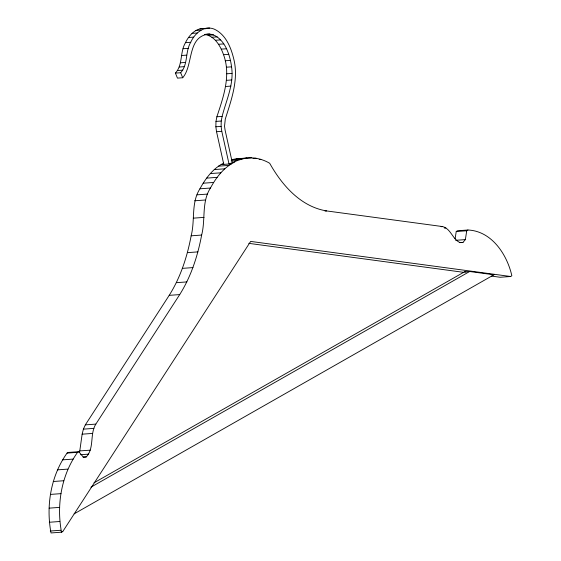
<?xml version="1.0" encoding="UTF-8"?>
<svg xmlns="http://www.w3.org/2000/svg" width="561" height="561" viewBox="0 0 561 561"><rect width="100%" height="100%" fill="white"/><g stroke="black" fill="none" stroke-linecap="round" stroke-linejoin="round"><path stroke-width="0.84" d="M223.783 164.38L216.539 131.702L215.859 126.786L215.978 121.407L216.869 116.786C223.404 97.032 231.188 75.356 223.537 54.69C220.396 45.897 214.66 35.806 204.499 34.424M491.499 276.089L500.167 277.26L510.664 276.503L511.849 275.739C507.088 254.603 491.773 231.041 467.965 230.003L466.738 230.76L465.357 239.61L462.993 242.387L460.062 242.618C452.58 239.463 450.953 228.783 442.678 226.588L326.614 210.929C300.612 206.679 281.938 185.123 269.673 163.251C262.8 159.233 254.736 157.143 246.77 158.041C240.473 159.065 234.687 161.561 229.028 164.001L221.784 131.323L221.111 126.4L221.23 121.022L222.121 116.408C226.251 100.16 234.189 84.017 231.56 66.829C230.753 60.602 229.169 54.473 226.532 48.758C222.808 40.701 215.031 32.18 205.249 34.368M79.129 452.51L79.781 450.918L82.137 434.179L83.4 429.144L85.335 424.866L169.212 295.345C180.572 277.267 187.227 256.7 191.147 235.816C195.228 220.256 190.866 202.851 199.94 188.791C205.543 178.503 212.956 168.433 223.699 163.125M510.664 276.503L250.648 241.412L62.741 531.59L61.521 532.193L51.023 532.95C45.862 505.847 50.806 475.826 67.061 453.092L68.309 452.439L78.806 451.682L83.365 457.145L86.296 456.913C94.564 448.12 89.578 434.095 95.84 424.109L179.709 294.588C191.07 276.503 197.731 255.942 201.644 235.059C205.733 219.498 201.364 202.086 210.445 188.033C216.132 177.5 223.811 167.318 234.828 162.003M61.521 532.193C56.359 505.089 61.31 475.069 77.565 452.327L78.806 451.682M209.751 34.046C186.75 35.588 193.741 64.978 182.718 77.741L177.465 78.126L175.404 73.112C183.054 64.81 179.765 52.075 185.481 42.671C189.064 35.02 196.602 26.9 205.852 28.758M175.404 73.112L180.656 72.734C188.3 64.431 185.018 51.696 190.726 42.292C194.513 33.555 203.973 25.14 214.007 29.032C225.536 34.221 230.844 47.026 233.664 58.582C238.972 79.143 231.441 99.634 225.291 119.051L224.54 126.225L225.052 129.914L232.205 162.192M455.104 238.762L456.24 231.518L457.46 230.76L467.965 230.003M94.024 482.811L464.396 271.889L469.641 271.51L493.932 274.785L74.115 513.869M90.903 487.2L469.641 271.51M246.77 158.041L236.272 158.798L231.651 159.675L242.149 158.917M200.06 28.779L209.646 28.05M195.873 30.448L201.126 30.063M191.974 33.38L197.227 33.001M208.264 35.273L213.51 34.894M188.475 37.496L193.72 37.117M211.932 37.243L217.177 36.865M215.389 40.28L220.641 39.894M185.481 42.671L190.726 42.292M218.538 44.284L223.79 43.898M183.082 48.737L188.328 48.358M221.286 49.137L226.532 48.758M181.35 55.525L186.603 55.139M223.537 54.69L228.79 54.312M180.347 62.811L185.6 62.432M225.227 60.777L230.48 60.399M179.254 67.018L184.506 66.633M177.571 70.525L182.823 70.146M226.314 67.215L231.56 66.829M226.749 73.8L232.002 73.421M226.532 80.335L231.784 79.957M225.683 86.492L230.936 86.106M216.869 116.786L222.121 116.408M215.978 121.407L221.23 121.022M215.859 126.786L221.111 126.4M216.539 131.702L221.784 131.323M242.555 158.454L251.44 157.816M252.906 158.483L256.139 158.251M231.146 160.916L237.605 160.446M259.21 159.457L260.823 159.338M221.153 164.569L231.658 163.812M218.39 166.168L228.888 165.411M214.267 169.576L224.765 168.812M210.333 173.566L220.831 172.809M206.623 178.118L217.121 177.36M203.152 183.209L213.65 182.444M199.94 188.791L210.445 188.033M197.016 194.842L207.521 194.078M194.618 200.782L205.116 200.018M193.566 218.138L204.064 217.38M325.001 211.048L326.614 210.929M191.147 235.816L201.644 235.059M441.058 226.707L442.678 226.588M444.249 228.061L445.862 227.941M456.24 231.518L466.738 230.76M187.423 252.646L197.928 251.889M455.665 240.311L465.357 239.61M459.761 242.618L462.993 242.387M182.472 268.354L192.97 267.597M176.357 282.674L186.862 281.917M169.212 295.345L179.709 294.588M492.432 274.897L493.932 274.785M85.335 424.866L95.84 424.109M83.4 429.144L93.897 428.38M82.137 434.179L92.635 433.415M79.781 450.918L90.279 450.16M67.061 453.092L77.565 452.327M80.581 454.719L88.659 454.13M83.063 457.145L86.296 456.913M62.685 459.852L73.182 459.087M57.355 469.873L67.853 469.108M53.253 481.506L63.751 480.742M50.49 494.409L60.988 493.645M49.151 508.147L59.655 507.382M49.298 522.263L59.796 521.499M50.273 531.022L60.777 530.257M61.128 531.702L62.741 531.59M236.272 158.798L240.942 158.574M464.396 271.889L466.128 272.127M248.818 243.348L463.765 272.351M180.656 72.734L182.718 77.741"/></g></svg>
